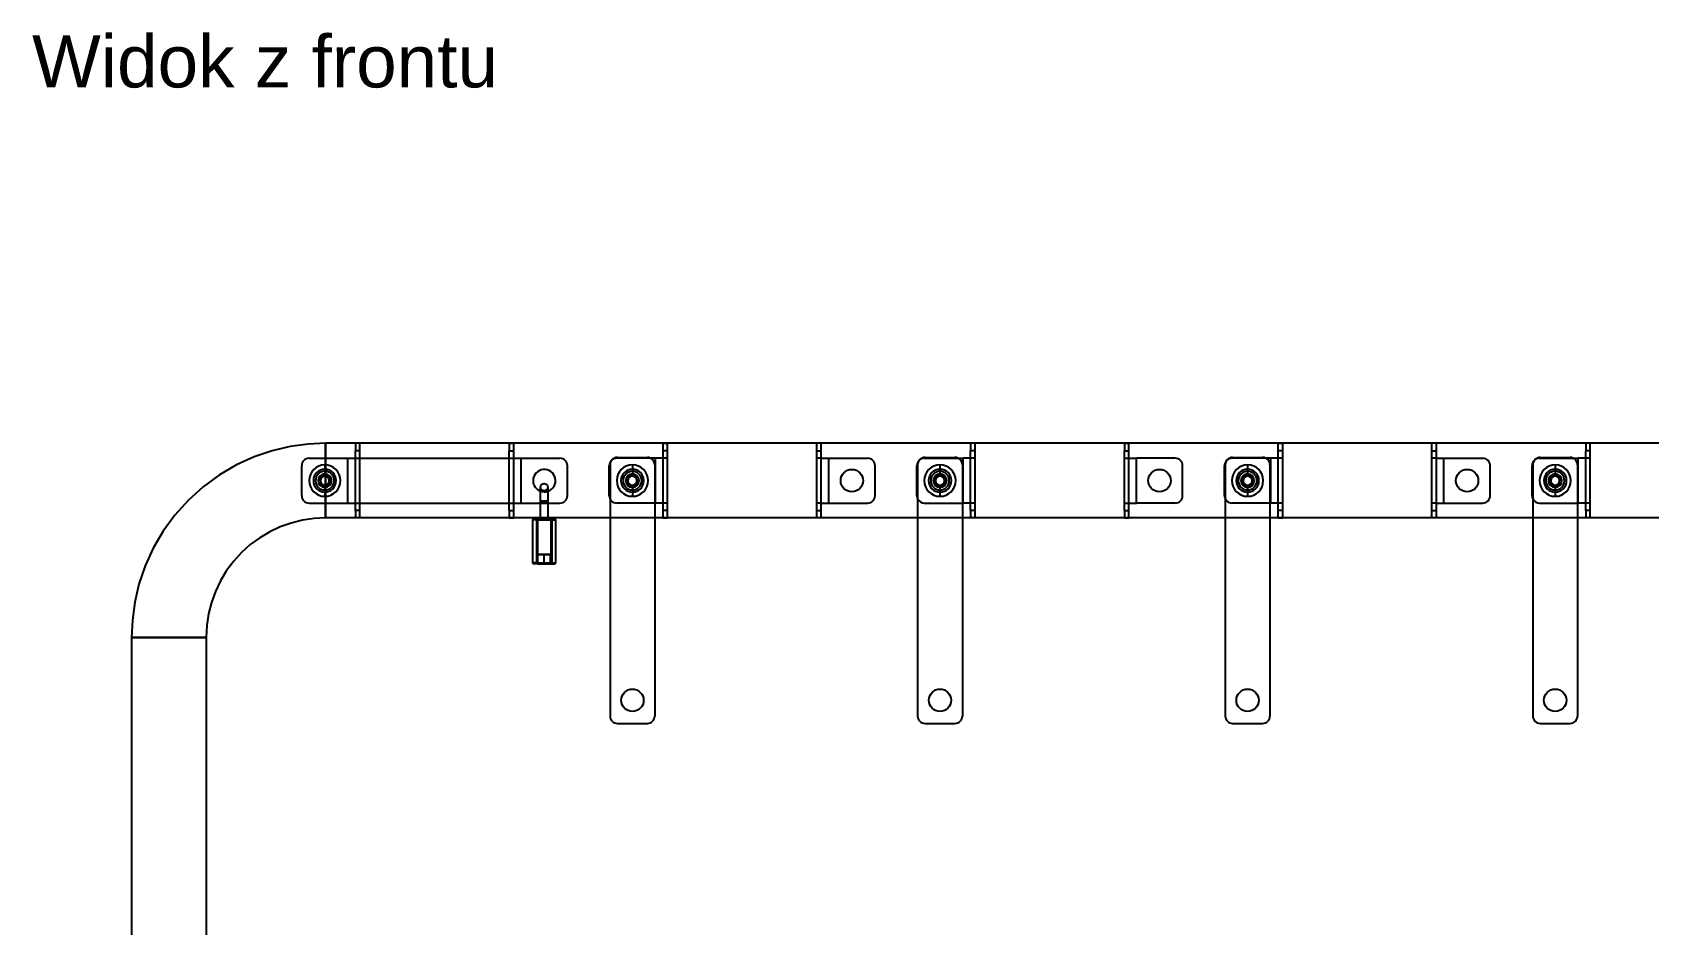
# Model space of a CAD drawing. Header units: millimetres. Extents: x 10366 to 13995, y 24552 to 29685.
# Drawn here: x 10971 to 12054, y 27552 to 28149 of the extents above; entities that cross this region are included whole.
import ezdxf

# ---------------------------------------------------------------- set-up
doc = ezdxf.new("R2010")
doc.units = ezdxf.units.MM
doc.header["$LTSCALE"] = 3
for name, color, linetype in [('Cyan', 120, 'Continuous'), ('Default', 7, 'Continuous'), ('Green', 3, 'Continuous'), ('Hidden_lines', 7, 'Continuous'), ('Orange', 30, 'Continuous'), ('Red', 1, 'Continuous')]:
    doc.layers.add(name, color=color, linetype=linetype)
doc.styles.get("Standard").update_dxf_attribs({"font": 'arial.ttf'})

msp = doc.modelspace()

# ---------------------------------------------------------------- linework, layer by layer
at = {"layer": 'Cyan', "color": 0}
for p, q in [((11306.5, 27794.2), (11306.5, 27822.9)), ((11308.9, 27822.9), (11308.9, 27794.2)), ((11309.5, 27823.6), (11318.5, 27823.6)), ((11309.5, 27822.9), (11318.5, 27822.9)), ((11309.5, 27822.9), (11309.5, 27794.2)), ((11318.5, 27822.9), (11318.5, 27794.2)), ((11319.1, 27822.9), (11319.1, 27794.2)), ((11321.5, 27822.9), (11321.5, 27794.2)), ((11309.5, 27794.2), (11318.5, 27794.2)), ((11309.5, 27793.6), (11318.5, 27793.6))]:
    msp.add_line(p, q, dxfattribs=at)
for points in [[(11306.5, 27822.9, 0), (11306.5, 27823, 0), (11306.5, 27823.1, 0), (11306.5, 27823.1, 0), (11306.5, 27823.2, 0), (11306.6, 27823.2, 0), (11306.6, 27823.3, 0), (11306.6, 27823.3, 0), (11306.7, 27823.4, 0), (11306.7, 27823.4, 0), (11306.8, 27823.5, 0), (11306.8, 27823.5, 0), (11306.9, 27823.5, 0), (11306.9, 27823.5, 0), (11307, 27823.5, 0), (11307, 27823.6, 0), (11307.1, 27823.6, 0)], [(11306.5, 27822.9, 0), (11306.5, 27823, 0), (11306.5, 27823.1, 0), (11306.5, 27823.1, 0), (11306.5, 27823.2, 0), (11306.6, 27823.2, 0), (11306.6, 27823.3, 0), (11306.6, 27823.3, 0), (11306.7, 27823.4, 0), (11306.7, 27823.4, 0), (11306.8, 27823.5, 0), (11306.8, 27823.5, 0), (11306.9, 27823.5, 0), (11306.9, 27823.5, 0), (11307, 27823.5, 0), (11307, 27823.6, 0), (11307.1, 27823.6, 0)], [(11308.9, 27822.9, 0), (11307.1, 27822.9, 0), (11306.6, 27822.9, 0), (11306.5, 27822.9, 0), (11306.5, 27822.9, 0), (11306.5, 27822.9, 0), (11306.5, 27822.9, 0), (11306.5, 27822.9, 0), (11306.5, 27822.9, 0), (11306.5, 27822.9, 0), (11306.5, 27822.9, 0), (11306.5, 27822.9, 0), (11306.5, 27822.9, 0), (11306.5, 27822.9, 0), (11306.5, 27822.9, 0), (11306.5, 27822.9, 0), (11306.5, 27822.9, 0), (11306.5, 27822.9, 0), (11306.5, 27822.9, 0)], [(11309.5, 27823.6, 0), (11307.7, 27823.6, 0), (11307.3, 27823.6, 0), (11307.2, 27823.6, 0), (11307.1, 27823.6, 0), (11307.1, 27823.6, 0), (11307.1, 27823.6, 0), (11307.1, 27823.6, 0), (11307.1, 27823.6, 0), (11307.1, 27823.6, 0), (11307.1, 27823.6, 0), (11307.1, 27823.6, 0), (11307.1, 27823.6, 0), (11307.1, 27823.6, 0), (11307.1, 27823.6, 0), (11307.1, 27823.6, 0), (11307.1, 27823.6, 0), (11307.1, 27823.6, 0), (11307.1, 27823.6, 0)], [(11308.9, 27822.9, 0), (11308.9, 27823, 0), (11308.9, 27823, 0), (11308.9, 27823.1, 0), (11308.9, 27823.2, 0), (11308.9, 27823.2, 0), (11309, 27823.3, 0), (11309, 27823.3, 0), (11309, 27823.4, 0), (11309.1, 27823.4, 0), (11309.1, 27823.5, 0), (11309.2, 27823.5, 0), (11309.2, 27823.5, 0), (11309.3, 27823.5, 0), (11309.3, 27823.5, 0), (11309.4, 27823.6, 0), (11309.5, 27823.6, 0)], [(11309.5, 27822.9, 0), (11308.9, 27822.9, 0)], [(11309.5, 27823.6, 0), (11309.5, 27823.6, 0), (11309.5, 27823.6, 0), (11309.5, 27823.6, 0), (11309.5, 27823.6, 0), (11309.5, 27823.6, 0), (11309.5, 27823.6, 0), (11309.5, 27823.6, 0), (11309.5, 27823.6, 0), (11309.5, 27823.6, 0), (11309.5, 27823.6, 0), (11309.5, 27823.6, 0), (11309.5, 27823.6, 0), (11309.5, 27823.6, 0), (11309.5, 27823.6, 0), (11309.5, 27823.5, 0), (11309.5, 27823.5, 0), (11309.5, 27822.9, 0)], [(11318.5, 27823.6, 0), (11320.9, 27823.6, 0)], [(11318.5, 27823.6, 0), (11318.6, 27823.6, 0), (11318.6, 27823.5, 0), (11318.7, 27823.5, 0), (11318.8, 27823.5, 0), (11318.8, 27823.5, 0), (11318.9, 27823.5, 0), (11318.9, 27823.4, 0), (11319, 27823.4, 0), (11319, 27823.3, 0), (11319, 27823.3, 0), (11319.1, 27823.2, 0), (11319.1, 27823.2, 0), (11319.1, 27823.1, 0), (11319.1, 27823, 0), (11319.1, 27823, 0), (11319.1, 27822.9, 0)], [(11318.5, 27822.9, 0), (11318.5, 27823.4, 0), (11318.5, 27823.5, 0), (11318.5, 27823.5, 0), (11318.5, 27823.6, 0), (11318.5, 27823.6, 0), (11318.5, 27823.6, 0), (11318.5, 27823.6, 0), (11318.5, 27823.6, 0), (11318.5, 27823.6, 0), (11318.5, 27823.6, 0), (11318.5, 27823.6, 0), (11318.5, 27823.6, 0), (11318.5, 27823.6, 0), (11318.5, 27823.6, 0), (11318.5, 27823.6, 0), (11318.5, 27823.6, 0), (11318.5, 27823.6, 0), (11318.5, 27823.6, 0)], [(11319.1, 27822.9, 0), (11319.1, 27822.9, 0), (11318.5, 27822.9, 0)], [(11319.1, 27822.9, 0), (11321.5, 27822.9, 0)], [(11320.9, 27823.6, 0), (11320.9, 27823.6, 0), (11321, 27823.5, 0), (11321, 27823.5, 0), (11321.1, 27823.5, 0), (11321.2, 27823.5, 0), (11321.2, 27823.5, 0), (11321.3, 27823.4, 0), (11321.3, 27823.4, 0), (11321.3, 27823.3, 0), (11321.4, 27823.3, 0), (11321.4, 27823.2, 0), (11321.4, 27823.2, 0), (11321.5, 27823.1, 0), (11321.5, 27823.1, 0), (11321.5, 27823, 0), (11321.5, 27822.9, 0)], [(11320.9, 27823.6, 0), (11320.9, 27823.6, 0), (11321, 27823.5, 0), (11321.1, 27823.5, 0), (11321.1, 27823.5, 0), (11321.2, 27823.5, 0), (11321.2, 27823.5, 0), (11321.3, 27823.4, 0), (11321.3, 27823.4, 0), (11321.4, 27823.3, 0), (11321.4, 27823.3, 0), (11321.4, 27823.2, 0), (11321.4, 27823.2, 0), (11321.5, 27823.1, 0), (11321.5, 27823.1, 0), (11321.5, 27823, 0), (11321.5, 27822.9, 0)], [(11308.9, 27794.2, 0), (11306.5, 27794.2, 0)], [(11307.1, 27793.6, 0), (11307, 27793.6, 0), (11307, 27793.6, 0), (11306.9, 27793.6, 0), (11306.9, 27793.6, 0), (11306.8, 27793.6, 0), (11306.8, 27793.7, 0), (11306.7, 27793.7, 0), (11306.7, 27793.7, 0), (11306.6, 27793.8, 0), (11306.6, 27793.8, 0), (11306.6, 27793.9, 0), (11306.5, 27793.9, 0), (11306.5, 27794, 0), (11306.5, 27794.1, 0), (11306.5, 27794.1, 0), (11306.5, 27794.2, 0)], [(11307.1, 27793.6, 0), (11307.1, 27793.6, 0), (11307, 27793.6, 0), (11306.9, 27793.6, 0), (11306.9, 27793.6, 0), (11306.8, 27793.6, 0), (11306.8, 27793.7, 0), (11306.7, 27793.7, 0), (11306.7, 27793.7, 0), (11306.6, 27793.8, 0), (11306.6, 27793.8, 0), (11306.6, 27793.9, 0), (11306.5, 27793.9, 0), (11306.5, 27794, 0), (11306.5, 27794.1, 0), (11306.5, 27794.1, 0), (11306.5, 27794.2, 0)], [(11309.5, 27793.6, 0), (11307.1, 27793.6, 0)], [(11309.5, 27793.6, 0), (11309.4, 27793.6, 0), (11309.3, 27793.6, 0), (11309.3, 27793.6, 0), (11309.2, 27793.6, 0), (11309.2, 27793.6, 0), (11309.1, 27793.7, 0), (11309.1, 27793.7, 0), (11309, 27793.7, 0), (11309, 27793.8, 0), (11309, 27793.8, 0), (11308.9, 27793.9, 0), (11308.9, 27794, 0), (11308.9, 27794, 0), (11308.9, 27794.1, 0), (11308.9, 27794.1, 0), (11308.9, 27794.2, 0)], [(11308.9, 27794.2, 0), (11308.9, 27794.2, 0), (11309.5, 27794.2, 0)], [(11309.5, 27794.2, 0), (11309.5, 27793.6, 0)], [(11318.2, 27793.7, 0), (11318.2, 27793.7, 0), (11318.2, 27793.7, 0), (11318.2, 27793.7, 0), (11318.2, 27793.7, 0), (11318.2, 27793.7, 0), (11318.2, 27793.7, 0), (11318.2, 27793.7, 0), (11318.2, 27793.7, 0), (11318.2, 27793.7, 0), (11318.2, 27793.7, 0), (11318.2, 27793.7, 0), (11318.2, 27793.7, 0), (11318.2, 27793.7, 0), (11318.1, 27793.7, 0), (11317.7, 27793.7, 0), (11314.1, 27793.7, 0), (11311.1, 27793.7, 0), (11310.1, 27793.7, 0), (11309.8, 27793.7, 0), (11309.8, 27793.7, 0), (11309.8, 27793.7, 0), (11309.8, 27793.7, 0), (11309.8, 27793.7, 0), (11309.8, 27793.7, 0), (11309.8, 27793.7, 0), (11309.8, 27793.7, 0), (11309.8, 27793.7, 0), (11309.8, 27793.7, 0), (11309.8, 27793.7, 0), (11309.8, 27793.7, 0), (11309.8, 27793.7, 0), (11309.8, 27793.7, 0), (11309.8, 27793.7, 0)], [(11318.5, 27794.2, 0), (11319.1, 27794.2, 0)], [(11319.1, 27794.2, 0), (11319.1, 27794.1, 0), (11319.1, 27794.1, 0), (11319.1, 27794, 0), (11319.1, 27794, 0), (11319.1, 27793.9, 0), (11319, 27793.8, 0), (11319, 27793.8, 0), (11319, 27793.7, 0), (11318.9, 27793.7, 0), (11318.9, 27793.7, 0), (11318.8, 27793.6, 0), (11318.8, 27793.6, 0), (11318.7, 27793.6, 0), (11318.6, 27793.6, 0), (11318.6, 27793.6, 0), (11318.5, 27793.6, 0)], [(11318.5, 27793.6, 0), (11318.5, 27793.6, 0), (11318.5, 27793.6, 0), (11318.5, 27793.6, 0), (11318.5, 27793.6, 0), (11318.5, 27793.6, 0), (11318.5, 27793.6, 0), (11318.5, 27793.6, 0), (11318.5, 27793.6, 0), (11318.5, 27793.6, 0), (11318.5, 27793.6, 0), (11318.5, 27793.6, 0), (11318.5, 27793.6, 0), (11318.5, 27793.6, 0), (11318.5, 27793.6, 0), (11318.5, 27793.6, 0), (11318.5, 27794.2, 0)], [(11318.5, 27793.6, 0), (11320.9, 27793.6, 0)], [(11319.1, 27794.2, 0), (11321.5, 27794.2, 0)], [(11321.5, 27794.2, 0), (11321.5, 27794.1, 0), (11321.5, 27794.1, 0), (11321.5, 27794, 0), (11321.4, 27793.9, 0), (11321.4, 27793.9, 0), (11321.4, 27793.8, 0), (11321.4, 27793.8, 0), (11321.3, 27793.7, 0), (11321.3, 27793.7, 0), (11321.2, 27793.7, 0), (11321.2, 27793.6, 0), (11321.1, 27793.6, 0), (11321.1, 27793.6, 0), (11321, 27793.6, 0), (11320.9, 27793.6, 0), (11320.9, 27793.6, 0)], [(11321.5, 27794.2, 0), (11321.5, 27794.1, 0), (11321.5, 27794.1, 0), (11321.5, 27794, 0), (11321.4, 27793.9, 0), (11321.4, 27793.9, 0), (11321.4, 27793.8, 0), (11321.4, 27793.8, 0), (11321.3, 27793.7, 0), (11321.3, 27793.7, 0), (11321.2, 27793.7, 0), (11321.2, 27793.6, 0), (11321.1, 27793.6, 0), (11321.1, 27793.6, 0), (11321, 27793.6, 0), (11320.9, 27793.6, 0), (11320.9, 27793.6, 0)]]:
    msp.add_polyline3d(points, dxfattribs=at)
for centre, start, end in [((11307.1, 27822.9), 90, 180), ((11320.9, 27822.9), 0, 90), ((11307.1, 27794.2), 180, 270), ((11320.9, 27794.2), 270, 0)]:
    msp.add_arc(centre, 0.625, start, end, dxfattribs=at)
at = {"layer": 'Default', "color": 0}
for p, q in [((11156.6, 27864.2), (11324.6, 27864.2)), ((13147.6, 27874.2), (11167.6, 27874.2)), ((11190.6, 27874.2), (11187.6, 27874.2)), ((11187.6, 27864.2), (11187.6, 27869.2)), ((11190.6, 27869.2), (11187.6, 27869.2)), ((11190.6, 27864.2), (11190.6, 27869.2)), ((11290.6, 27874.2), (11293.6, 27874.2)), ((11290.6, 27864.2), (11290.6, 27869.2)), ((11290.6, 27869.2), (11293.6, 27869.2)), ((11293.6, 27864.2), (11293.6, 27869.2)), ((11393.6, 27874.2), (11396.6, 27874.2)), ((11499.6, 27874.2), (11496.6, 27874.2)), ((11569.1, 27864.7), (11589.1, 27864.7)), ((11589.9, 27864.2), (11594.6, 27864.2)), ((11594.6, 27834.2), (11594.6, 27864.2)), ((11602.6, 27874.2), (11599.6, 27874.2)), ((11599.6, 27864.2), (11599.6, 27869.2)), ((11602.6, 27869.2), (11599.6, 27869.2)), ((11602.6, 27864.2), (11602.6, 27869.2)), ((11602.6, 27834.2), (11602.6, 27864.2)), ((11702.6, 27874.2), (11705.6, 27874.2)), ((11702.6, 27864.2), (11702.6, 27869.2)), ((11702.6, 27869.2), (11705.6, 27869.2)), ((11702.6, 27834.2), (11702.6, 27864.2)), ((11705.6, 27864.2), (11705.6, 27869.2)), ((11710.6, 27834.2), (11710.6, 27864.2)), ((11736.6, 27864.2), (11710.6, 27864.2)), ((11805.6, 27874.2), (11808.6, 27874.2)), ((11911.6, 27874.2), (11908.6, 27874.2)), ((11981.1, 27864.7), (12001.1, 27864.7)), ((12001.8, 27864.2), (12006.6, 27864.2)), ((12006.6, 27834.2), (12006.6, 27864.2)), ((12014.6, 27874.2), (12011.6, 27874.2)), ((12011.6, 27864.2), (12011.6, 27869.2)), ((12014.6, 27869.2), (12011.6, 27869.2)), ((12014.6, 27864.2), (12011.6, 27864.2)), ((12014.6, 27864.2), (12014.6, 27869.2)), ((12014.6, 27834.2), (12014.6, 27864.2)), ((11151.6, 27839.2), (11151.6, 27859.2)), ((11329.6, 27839.2), (11329.6, 27859.2)), ((11563.6, 27839.2), (11563.6, 27859.2)), ((11564.1, 27859.7), (11564.1, 27691.7)), ((11594.1, 27859.7), (11594.1, 27691.7)), ((11741.6, 27839.2), (11741.6, 27859.2)), ((11975.6, 27839.2), (11975.6, 27859.2)), ((11976.1, 27859.7), (11976.1, 27691.7)), ((12006.1, 27859.7), (12006.1, 27691.7)), ((11156.6, 27834.2), (11312, 27834.2)), ((11187.6, 27829.2), (11187.6, 27834.2)), ((11190.6, 27829.2), (11190.6, 27834.2)), ((11290.6, 27829.2), (11290.6, 27834.2)), ((11293.6, 27829.2), (11293.6, 27834.2)), ((11316.5, 27834.2), (11324.6, 27834.2)), ((11599.6, 27829.2), (11599.6, 27834.2)), ((11602.6, 27829.2), (11602.6, 27834.2)), ((11702.6, 27829.2), (11702.6, 27834.2)), ((11705.6, 27829.2), (11705.6, 27834.2)), ((11736.6, 27834.2), (11710.6, 27834.2)), ((12014.6, 27834.2), (12011.6, 27834.2)), ((12011.6, 27829.2), (12011.6, 27834.2)), ((12014.6, 27829.2), (12014.6, 27834.2)), ((11311.6, 27824.2), (11167.6, 27824.2)), ((11190.6, 27829.2), (11187.6, 27829.2)), ((11190.6, 27824.2), (11187.6, 27824.2)), ((11290.6, 27829.2), (11293.6, 27829.2)), ((11290.6, 27824.2), (11293.6, 27824.2)), ((11564.1, 27824.2), (11315.9, 27824.2)), ((11358.1, 27824.2), (11358.1, 27691.7)), ((11388.1, 27824.2), (11388.1, 27691.7)), ((11393.6, 27824.2), (11396.6, 27824.2)), ((11499.6, 27824.2), (11496.6, 27824.2)), ((11976.1, 27824.2), (11594.1, 27824.2)), ((11602.6, 27829.2), (11599.6, 27829.2)), ((11602.6, 27824.2), (11599.6, 27824.2)), ((11702.6, 27829.2), (11705.6, 27829.2)), ((11702.6, 27824.2), (11705.6, 27824.2)), ((11770.1, 27824.2), (11770.1, 27691.7)), ((11800.1, 27824.2), (11800.1, 27691.7)), ((11805.6, 27824.2), (11808.6, 27824.2)), ((11911.6, 27824.2), (11908.6, 27824.2)), ((12388.1, 27824.2), (12006.1, 27824.2)), ((12014.6, 27829.2), (12011.6, 27829.2)), ((12014.6, 27824.2), (12011.6, 27824.2)), ((11037.6, 27744.2), (11037.6, 27247.2)), ((11087.6, 27744.2), (11087.6, 27247.2)), ((11363.1, 27686.7), (11383.1, 27686.7)), ((11569.1, 27686.7), (11589.1, 27686.7)), ((11775.1, 27686.7), (11795.1, 27686.7)), ((11981.1, 27686.7), (12001.1, 27686.7))]:
    msp.add_line(p, q, dxfattribs=at)
for points in [[(11167.6, 27874.2, 0), (11155.9, 27873.7, 0), (11144, 27872, 0), (11131.9, 27869.2, 0), (11119.8, 27865.1, 0), (11107.9, 27859.7, 0), (11096.5, 27853, 0), (11085.7, 27845.1, 0), (11075.7, 27836.1, 0), (11066.7, 27826.2, 0), (11058.8, 27815.4, 0), (11052.1, 27803.9, 0), (11046.8, 27792.1, 0), (11042.6, 27780, 0), (11039.8, 27767.9, 0), (11038.2, 27755.9, 0), (11037.6, 27744.2, 0)], [(11167.6, 27874.2, 0), (11167.6, 27874.2, 0), (11167.6, 27874.2, 0), (11167.6, 27874.2, 0), (11167.6, 27874.2, 0), (11167.6, 27874.2, 0), (11167.6, 27874.2, 0), (11167.6, 27874.2, 0), (11167.6, 27874.2, 0), (11167.6, 27874.2, 0), (11167.6, 27874.2, 0), (11167.6, 27874.2, 0), (11167.6, 27874.2, 0), (11167.6, 27874.2, 0), (11167.6, 27874, 0), (11167.6, 27873.2, 0), (11167.6, 27869.9, 0), (11167.6, 27864.2, 0)], [(11187.6, 27874.2, 0), (11187.6, 27874.2, 0), (11187.6, 27874.2, 0), (11187.6, 27874.2, 0), (11187.6, 27874.2, 0), (11187.6, 27874.2, 0), (11187.6, 27874.2, 0), (11187.6, 27874.2, 0), (11187.6, 27874.2, 0), (11187.6, 27874.2, 0), (11187.6, 27874.2, 0), (11187.6, 27874.2, 0), (11187.6, 27874.2, 0), (11187.6, 27874.2, 0), (11187.6, 27874.2, 0), (11187.6, 27874.1, 0), (11187.6, 27873.6, 0), (11187.6, 27869.2, 0)], [(11190.6, 27869.2, 0), (11190.6, 27874.2, 0)], [(11290.6, 27874.2, 0), (11290.6, 27874.2, 0), (11290.6, 27874.2, 0), (11290.6, 27874.2, 0), (11290.6, 27874.2, 0), (11290.6, 27874.2, 0), (11290.6, 27874.2, 0), (11290.6, 27874.2, 0), (11290.6, 27874.2, 0), (11290.6, 27874.2, 0), (11290.6, 27874.2, 0), (11290.6, 27874.2, 0), (11290.6, 27874.2, 0), (11290.6, 27874.2, 0), (11290.6, 27874.2, 0), (11290.6, 27874.1, 0), (11290.6, 27873.6, 0), (11290.6, 27869.2, 0)], [(11293.6, 27869.2, 0), (11293.6, 27874.2, 0)], [(11602.6, 27864.2, 0), (11602.6, 27864.2, 0), (11602.6, 27864.2, 0), (11602.6, 27864.2, 0), (11602.6, 27864.2, 0), (11602.6, 27864.2, 0), (11602.6, 27864.2, 0), (11602.6, 27864.2, 0), (11602.6, 27864.2, 0), (11602.6, 27864.2, 0), (11602.6, 27864.2, 0), (11602.6, 27864.2, 0), (11602.6, 27864.2, 0), (11602, 27864.2, 0), (11599.6, 27864.2, 0), (11594.6, 27864.2, 0)], [(11599.6, 27874.2, 0), (11599.6, 27874.2, 0), (11599.6, 27874.2, 0), (11599.6, 27874.2, 0), (11599.6, 27874.2, 0), (11599.6, 27874.2, 0), (11599.6, 27874.2, 0), (11599.6, 27874.2, 0), (11599.6, 27874.2, 0), (11599.6, 27874.2, 0), (11599.6, 27874.2, 0), (11599.6, 27874.2, 0), (11599.6, 27874.2, 0), (11599.6, 27874.2, 0), (11599.6, 27874.2, 0), (11599.6, 27874.1, 0), (11599.6, 27873.6, 0), (11599.6, 27869.2, 0)], [(11602.6, 27869.2, 0), (11602.6, 27874.2, 0)], [(11702.6, 27874.2, 0), (11702.6, 27874.2, 0), (11702.6, 27874.2, 0), (11702.6, 27874.2, 0), (11702.6, 27874.2, 0), (11702.6, 27874.2, 0), (11702.6, 27874.2, 0), (11702.6, 27874.2, 0), (11702.6, 27874.2, 0), (11702.6, 27874.2, 0), (11702.6, 27874.2, 0), (11702.6, 27874.2, 0), (11702.6, 27874.2, 0), (11702.6, 27874.2, 0), (11702.6, 27874.2, 0), (11702.6, 27874.1, 0), (11702.6, 27873.6, 0), (11702.6, 27869.2, 0)], [(11702.6, 27864.2, 0), (11702.6, 27864.2, 0), (11702.6, 27864.2, 0), (11702.6, 27864.2, 0), (11702.6, 27864.2, 0), (11702.6, 27864.2, 0), (11702.6, 27864.2, 0), (11702.6, 27864.2, 0), (11702.6, 27864.2, 0), (11702.6, 27864.2, 0), (11702.6, 27864.2, 0), (11702.6, 27864.2, 0), (11702.7, 27864.2, 0), (11702.9, 27864.2, 0), (11704.9, 27864.2, 0), (11710.6, 27864.2, 0)], [(11705.6, 27869.2, 0), (11705.6, 27874.2, 0)], [(12014.6, 27864.2, 0), (12014.6, 27864.2, 0), (12014.6, 27864.2, 0), (12014.6, 27864.2, 0), (12014.6, 27864.2, 0), (12014.6, 27864.2, 0), (12014.6, 27864.2, 0), (12014.6, 27864.2, 0), (12014.6, 27864.2, 0), (12014.6, 27864.2, 0), (12014.6, 27864.2, 0), (12014.6, 27864.2, 0), (12014.6, 27864.2, 0), (12014, 27864.2, 0), (12011.6, 27864.2, 0), (12006.6, 27864.2, 0)], [(12011.6, 27874.2, 0), (12011.6, 27874.2, 0), (12011.6, 27874.2, 0), (12011.6, 27874.2, 0), (12011.6, 27874.2, 0), (12011.6, 27874.2, 0), (12011.6, 27874.2, 0), (12011.6, 27874.2, 0), (12011.6, 27874.2, 0), (12011.6, 27874.2, 0), (12011.6, 27874.2, 0), (12011.6, 27874.2, 0), (12011.6, 27874.2, 0), (12011.6, 27874.2, 0), (12011.6, 27874.2, 0), (12011.6, 27874.1, 0), (12011.6, 27873.6, 0), (12011.6, 27869.2, 0)], [(12014.6, 27869.2, 0), (12014.6, 27874.2, 0)], [(11167.6, 27834.2, 0), (11167.6, 27824.2, 0)], [(11602.6, 27834.2, 0), (11602.6, 27834.2, 0), (11602.6, 27834.2, 0), (11602.6, 27834.2, 0), (11602.6, 27834.2, 0), (11602.6, 27834.2, 0), (11602.6, 27834.2, 0), (11602.6, 27834.2, 0), (11602.6, 27834.2, 0), (11602.6, 27834.2, 0), (11602.6, 27834.2, 0), (11602.6, 27834.2, 0), (11602.6, 27834.2, 0), (11602, 27834.2, 0), (11599.6, 27834.2, 0), (11594.6, 27834.2, 0)], [(11702.6, 27834.2, 0), (11702.6, 27834.2, 0), (11702.6, 27834.2, 0), (11702.6, 27834.2, 0), (11702.6, 27834.2, 0), (11702.6, 27834.2, 0), (11702.6, 27834.2, 0), (11702.6, 27834.2, 0), (11702.6, 27834.2, 0), (11702.6, 27834.2, 0), (11702.6, 27834.2, 0), (11702.6, 27834.2, 0), (11702.7, 27834.2, 0), (11703.2, 27834.2, 0), (11705.7, 27834.2, 0), (11710.6, 27834.2, 0)], [(12014.6, 27834.2, 0), (12014.6, 27834.2, 0), (12014.6, 27834.2, 0), (12014.6, 27834.2, 0), (12014.6, 27834.2, 0), (12014.6, 27834.2, 0), (12014.6, 27834.2, 0), (12014.6, 27834.2, 0), (12014.6, 27834.2, 0), (12014.6, 27834.2, 0), (12014.6, 27834.2, 0), (12014.6, 27834.2, 0), (12014.6, 27834.2, 0), (12014, 27834.2, 0), (12011.6, 27834.2, 0), (12006.6, 27834.2, 0)], [(11167.6, 27824.2, 0), (11159.9, 27823.8, 0), (11152.2, 27822.7, 0), (11144.6, 27820.8, 0), (11137.3, 27818.2, 0), (11130.3, 27815, 0), (11123.6, 27811, 0), (11117.2, 27806.4, 0), (11111.4, 27801.1, 0), (11106.1, 27795.3, 0), (11101.3, 27789, 0), (11097.2, 27782.2, 0), (11093.8, 27775.1, 0), (11091.1, 27767.7, 0), (11089.2, 27760, 0), (11088, 27752.2, 0), (11087.6, 27744.2, 0)], [(11187.6, 27829.2, 0), (11187.6, 27824.2, 0)], [(11190.6, 27824.2, 0), (11190.6, 27824.2, 0), (11190.6, 27824.2, 0), (11190.6, 27824.2, 0), (11190.6, 27824.2, 0), (11190.6, 27824.2, 0), (11190.6, 27824.2, 0), (11190.6, 27824.2, 0), (11190.6, 27824.2, 0), (11190.6, 27824.2, 0), (11190.6, 27824.2, 0), (11190.6, 27824.2, 0), (11190.6, 27824.2, 0), (11190.6, 27824.2, 0), (11190.6, 27824.3, 0), (11190.6, 27824.4, 0), (11190.6, 27824.8, 0), (11190.6, 27829.2, 0)], [(11290.6, 27829.2, 0), (11290.6, 27824.2, 0)], [(11293.6, 27824.2, 0), (11293.6, 27824.2, 0), (11293.6, 27824.2, 0), (11293.6, 27824.2, 0), (11293.6, 27824.2, 0), (11293.6, 27824.2, 0), (11293.6, 27824.2, 0), (11293.6, 27824.2, 0), (11293.6, 27824.2, 0), (11293.6, 27824.2, 0), (11293.6, 27824.2, 0), (11293.6, 27824.2, 0), (11293.6, 27824.2, 0), (11293.6, 27824.2, 0), (11293.6, 27824.3, 0), (11293.6, 27824.4, 0), (11293.6, 27824.8, 0), (11293.6, 27829.2, 0)], [(11599.6, 27829.2, 0), (11599.6, 27824.2, 0)], [(11602.6, 27824.2, 0), (11602.6, 27824.2, 0), (11602.6, 27824.2, 0), (11602.6, 27824.2, 0), (11602.6, 27824.2, 0), (11602.6, 27824.2, 0), (11602.6, 27824.2, 0), (11602.6, 27824.2, 0), (11602.6, 27824.2, 0), (11602.6, 27824.2, 0), (11602.6, 27824.2, 0), (11602.6, 27824.2, 0), (11602.6, 27824.2, 0), (11602.6, 27824.2, 0), (11602.6, 27824.3, 0), (11602.6, 27824.4, 0), (11602.6, 27824.8, 0), (11602.6, 27829.2, 0)], [(11702.6, 27829.2, 0), (11702.6, 27824.2, 0)], [(11705.6, 27824.2, 0), (11705.6, 27824.2, 0), (11705.6, 27824.2, 0), (11705.6, 27824.2, 0), (11705.6, 27824.2, 0), (11705.6, 27824.2, 0), (11705.6, 27824.2, 0), (11705.6, 27824.2, 0), (11705.6, 27824.2, 0), (11705.6, 27824.2, 0), (11705.6, 27824.2, 0), (11705.6, 27824.2, 0), (11705.6, 27824.2, 0), (11705.6, 27824.2, 0), (11705.6, 27824.3, 0), (11705.6, 27824.4, 0), (11705.6, 27824.8, 0), (11705.6, 27829.2, 0)], [(12011.6, 27829.2, 0), (12011.6, 27824.2, 0)], [(12014.6, 27824.2, 0), (12014.6, 27824.2, 0), (12014.6, 27824.2, 0), (12014.6, 27824.2, 0), (12014.6, 27824.2, 0), (12014.6, 27824.2, 0), (12014.6, 27824.2, 0), (12014.6, 27824.2, 0), (12014.6, 27824.2, 0), (12014.6, 27824.2, 0), (12014.6, 27824.2, 0), (12014.6, 27824.2, 0), (12014.6, 27824.2, 0), (12014.6, 27824.2, 0), (12014.6, 27824.3, 0), (12014.6, 27824.4, 0), (12014.6, 27824.8, 0), (12014.6, 27829.2, 0)], [(11037.6, 27744.2, 0), (11037.6, 27744.2, 0), (11037.6, 27744.2, 0), (11037.6, 27744.2, 0), (11037.6, 27744.2, 0), (11037.6, 27744.2, 0), (11037.6, 27744.2, 0), (11037.6, 27744.2, 0), (11037.6, 27744.2, 0), (11037.6, 27744.2, 0), (11037.6, 27744.2, 0), (11037.6, 27744.2, 0), (11037.7, 27744.2, 0), (11037.8, 27744.2, 0), (11038.4, 27744.2, 0), (11040.7, 27744.2, 0), (11087.6, 27744.2, 0)]]:
    msp.add_polyline3d(points, dxfattribs=at)
for centre in [(11726.1, 27849.2), (11373.1, 27702.2), (11579.1, 27702.2), (11785.1, 27702.2), (11991.1, 27702.2)]:
    msp.add_circle(centre, 7.5, dxfattribs=at)
for centre, radius, start, end in [((11156.6, 27859.2), 5, 90, 180), ((11324.6, 27859.2), 5, 0, 90), ((11568.6, 27859.2), 5, 90, 180), ((11569.1, 27859.7), 5, 90, 180), ((11589.1, 27859.7), 5, 0, 90), ((11736.6, 27859.2), 5, 0, 90), ((11980.6, 27859.2), 5, 90, 180), ((11981.1, 27859.7), 5, 90, 180), ((12001.1, 27859.7), 5, 0, 90), ((11314.1, 27849.2), 7.5, 288.352, 180), ((11314.1, 27849.2), 7.5, 180, 249.4018), ((11156.6, 27839.2), 5, 180, 270), ((11324.6, 27839.2), 5, 270, 0), ((11568.6, 27839.2), 5, 180, 205.5778), ((11736.6, 27839.2), 5, 270, 0), ((11980.6, 27839.2), 5, 180, 205.5778), ((11363.1, 27691.7), 5, 180, 270), ((11383.1, 27691.7), 5, 270, 0), ((11569.1, 27691.7), 5, 180, 270), ((11589.1, 27691.7), 5, 270, 0), ((11775.1, 27691.7), 5, 180, 270), ((11795.1, 27691.7), 5, 270, 0), ((11981.1, 27691.7), 5, 180, 270), ((11981.1, 27691.7), 5, 180, 270), ((12001.1, 27691.7), 5, 270, 0)]:
    msp.add_arc(centre, radius, start, end, dxfattribs=at)
at = {"layer": 'Green', "color": 0}
for p, q in [((11311.5, 27834.6), (11311.5, 27835.3)), ((11311.5, 27823.6), (11311.5, 27834.6)), ((11316.5, 27835.4), (11316.5, 27823.6))]:
    msp.add_line(p, q, dxfattribs=at)
for points in [[(11311.5, 27835.4, 0), (11311.5, 27844.8, 0)], [(11316.5, 27844.8, 0), (11316.5, 27844.8, 0), (11316.5, 27844.8, 0), (11316.5, 27844.8, 0), (11316.5, 27844.8, 0), (11316.5, 27844.8, 0), (11316.5, 27844.8, 0), (11316.5, 27844.8, 0), (11316.5, 27844.8, 0), (11316.5, 27844.8, 0), (11316.5, 27844.8, 0), (11316.5, 27844.8, 0), (11316.5, 27844.8, 0), (11316.5, 27844.8, 0), (11316.5, 27844.7, 0), (11316.5, 27844.5, 0), (11316.5, 27842.2, 0), (11316.5, 27835.4, 0)], [(11311.5, 27835.4, 0), (11311.5, 27835.4, 0), (11311.5, 27835.4, 0), (11311.5, 27835.4, 0), (11311.5, 27835.4, 0), (11311.5, 27835.4, 0), (11311.5, 27835.4, 0), (11311.5, 27835.4, 0), (11311.5, 27835.4, 0), (11311.5, 27835.4, 0), (11311.5, 27835.4, 0), (11311.5, 27835.4, 0), (11311.5, 27835.4, 0), (11311.6, 27835.4, 0), (11311.8, 27835.4, 0), (11313.9, 27835.4, 0), (11315.7, 27835.4, 0), (11316.3, 27835.4, 0), (11316.5, 27835.4, 0), (11316.5, 27835.4, 0), (11316.5, 27835.4, 0), (11316.5, 27835.4, 0), (11316.5, 27835.4, 0), (11316.5, 27835.4, 0), (11316.5, 27835.4, 0), (11316.5, 27835.4, 0), (11316.5, 27835.4, 0), (11316.5, 27835.4, 0), (11316.5, 27835.4, 0), (11316.5, 27835.4, 0), (11316.5, 27835.4, 0), (11316.5, 27835.4, 0), (11316.5, 27835.4, 0)]]:
    msp.add_polyline3d(points, dxfattribs=at)
msp.add_circle((11314, 27844.8), 2.5, dxfattribs=at)
at = {"layer": 'Hidden_lines', "color": 0}
for p, q in [((11182.6, 27834.2), (11182.6, 27864.2)), ((11187.6, 27834.2), (11187.6, 27864.2)), ((11190.6, 27834.2), (11190.6, 27864.2)), ((11290.6, 27834.2), (11290.6, 27864.2)), ((11293.6, 27834.2), (11293.6, 27864.2)), ((11298.6, 27834.2), (11298.6, 27864.2)), ((11388.6, 27864.2), (11362.6, 27864.2)), ((11363.1, 27864.7), (11383.1, 27864.7)), ((11388.6, 27834.2), (11388.6, 27864.2)), ((11396.6, 27869.2), (11393.6, 27869.2)), ((11396.6, 27864.2), (11393.6, 27864.2)), ((11496.6, 27869.2), (11499.6, 27869.2)), ((11499.6, 27864.2), (11496.6, 27864.2)), ((11504.6, 27834.2), (11504.6, 27864.2)), ((11504.6, 27864.2), (11530.6, 27864.2)), ((11568.6, 27864.2), (11589.9, 27864.2)), ((11599.6, 27834.2), (11599.6, 27864.2)), ((11705.6, 27834.2), (11705.6, 27864.2)), ((11800.6, 27864.2), (11774.6, 27864.2)), ((11775.1, 27864.7), (11795.1, 27864.7)), ((11800.6, 27834.2), (11800.6, 27864.2)), ((11808.6, 27869.2), (11805.6, 27869.2)), ((11808.6, 27864.2), (11805.6, 27864.2)), ((11908.6, 27869.2), (11911.6, 27869.2)), ((11911.6, 27864.2), (11908.6, 27864.2)), ((11916.6, 27834.2), (11916.6, 27864.2)), ((11916.6, 27864.2), (11942.6, 27864.2)), ((11980.6, 27864.2), (12001.8, 27864.2)), ((12011.6, 27834.2), (12011.6, 27864.2)), ((11357.6, 27839.2), (11357.6, 27859.2)), ((11358.1, 27859.7), (11358.1, 27824.2)), ((11388.1, 27859.7), (11388.1, 27824.2)), ((11535.6, 27839.2), (11535.6, 27859.2)), ((11769.6, 27839.2), (11769.6, 27859.2)), ((11770.1, 27859.7), (11770.1, 27824.2)), ((11800.1, 27859.7), (11800.1, 27824.2)), ((11947.6, 27839.2), (11947.6, 27859.2)), ((11312, 27834.2), (11316.5, 27834.2)), ((11388.6, 27834.2), (11362.6, 27834.2)), ((11396.6, 27834.2), (11393.6, 27834.2)), ((11499.6, 27834.2), (11496.6, 27834.2)), ((11504.6, 27834.2), (11530.6, 27834.2)), ((11568.6, 27834.2), (11594.6, 27834.2)), ((11800.6, 27834.2), (11774.6, 27834.2)), ((11808.6, 27834.2), (11805.6, 27834.2)), ((11911.6, 27834.2), (11908.6, 27834.2)), ((11916.6, 27834.2), (11942.6, 27834.2)), ((11980.6, 27834.2), (12006.6, 27834.2)), ((11315.9, 27824.2), (11311.6, 27824.2)), ((11396.6, 27829.2), (11393.6, 27829.2)), ((11496.6, 27829.2), (11499.6, 27829.2)), ((11594.1, 27824.2), (11564.1, 27824.2)), ((11808.6, 27829.2), (11805.6, 27829.2)), ((11908.6, 27829.2), (11911.6, 27829.2)), ((12006.1, 27824.2), (11976.1, 27824.2)), ((11309.8, 27793.7), (11309.8, 27799.8)), ((11309.8, 27793.7), (11309.8, 27799.8)), ((11314, 27793.7), (11314, 27799.8)), ((11318.1, 27799.8), (11318.1, 27793.7)), ((11318.1, 27799.8), (11318.1, 27793.7)), ((11318.2, 27799.8), (11318.2, 27793.7)), ((11318.2, 27799.8), (11318.2, 27793.7)), ((11318.2, 27799.8), (11318.2, 27793.7))]:
    msp.add_line(p, q, dxfattribs=at)
for points in [[(11167.6, 27824.2, 0), (11167.6, 27824.2, 0), (11167.6, 27824.2, 0), (11167.6, 27824.2, 0), (11167.6, 27824.2, 0), (11167.6, 27824.2, 0), (11167.6, 27824.2, 0), (11167.6, 27824.2, 0), (11167.6, 27824.2, 0), (11167.6, 27824.2, 0), (11167.6, 27824.2, 0), (11167.6, 27824.2, 0), (11167.6, 27824.3, 0), (11167.6, 27824.4, 0), (11167.6, 27824.9, 0), (11167.6, 27827.3, 0), (11167.6, 27874.2, 0)], [(11167.6, 27864.2, 0), (11167.6, 27834.2, 0)], [(11393.6, 27864.2, 0), (11393.6, 27864.2, 0), (11393.6, 27864.2, 0), (11393.6, 27864.2, 0), (11393.6, 27864.2, 0), (11393.6, 27864.2, 0), (11393.6, 27864.2, 0), (11393.6, 27864.2, 0), (11393.6, 27864.2, 0), (11393.6, 27864.2, 0), (11393.6, 27864.2, 0), (11393.6, 27864.2, 0), (11393.5, 27864.2, 0), (11393.1, 27864.2, 0), (11388.6, 27864.2, 0)], [(11393.6, 27824.2, 0), (11393.6, 27824.2, 0), (11393.6, 27824.2, 0), (11393.6, 27824.2, 0), (11393.6, 27824.2, 0), (11393.6, 27824.2, 0), (11393.6, 27824.2, 0), (11393.6, 27824.2, 0), (11393.6, 27824.2, 0), (11393.6, 27824.2, 0), (11393.6, 27824.2, 0), (11393.6, 27824.2, 0), (11393.6, 27824.3, 0), (11393.6, 27824.7, 0), (11393.6, 27826.6, 0), (11393.6, 27846.1, 0), (11393.6, 27874.2, 0)], [(11396.6, 27824.2, 0), (11396.6, 27824.2, 0), (11396.6, 27824.2, 0), (11396.6, 27824.2, 0), (11396.6, 27824.2, 0), (11396.6, 27824.2, 0), (11396.6, 27824.2, 0), (11396.6, 27824.2, 0), (11396.6, 27824.2, 0), (11396.6, 27824.2, 0), (11396.6, 27824.2, 0), (11396.6, 27824.2, 0), (11396.6, 27824.3, 0), (11396.6, 27824.7, 0), (11396.6, 27826.6, 0), (11396.6, 27846.1, 0), (11396.6, 27874.2, 0)], [(11496.6, 27824.2, 0), (11496.6, 27824.2, 0), (11496.6, 27824.2, 0), (11496.6, 27824.2, 0), (11496.6, 27824.2, 0), (11496.6, 27824.2, 0), (11496.6, 27824.2, 0), (11496.6, 27824.2, 0), (11496.6, 27824.2, 0), (11496.6, 27824.2, 0), (11496.6, 27824.2, 0), (11496.6, 27824.2, 0), (11496.6, 27824.3, 0), (11496.6, 27824.7, 0), (11496.6, 27826.6, 0), (11496.6, 27846.1, 0), (11496.6, 27874.2, 0)], [(11499.6, 27824.2, 0), (11499.6, 27824.2, 0), (11499.6, 27824.2, 0), (11499.6, 27824.2, 0), (11499.6, 27824.2, 0), (11499.6, 27824.2, 0), (11499.6, 27824.2, 0), (11499.6, 27824.2, 0), (11499.6, 27824.2, 0), (11499.6, 27824.2, 0), (11499.6, 27824.2, 0), (11499.6, 27824.2, 0), (11499.6, 27824.3, 0), (11499.6, 27824.7, 0), (11499.6, 27826.6, 0), (11499.6, 27846.1, 0), (11499.6, 27874.2, 0)], [(11499.6, 27864.2, 0), (11499.6, 27864.2, 0), (11499.6, 27864.2, 0), (11499.6, 27864.2, 0), (11499.6, 27864.2, 0), (11499.6, 27864.2, 0), (11499.6, 27864.2, 0), (11499.6, 27864.2, 0), (11499.6, 27864.2, 0), (11499.6, 27864.2, 0), (11499.6, 27864.2, 0), (11499.6, 27864.2, 0), (11499.7, 27864.2, 0), (11500.1, 27864.2, 0), (11504.6, 27864.2, 0)], [(11805.6, 27864.2, 0), (11805.6, 27864.2, 0), (11805.6, 27864.2, 0), (11805.6, 27864.2, 0), (11805.6, 27864.2, 0), (11805.6, 27864.2, 0), (11805.6, 27864.2, 0), (11805.6, 27864.2, 0), (11805.6, 27864.2, 0), (11805.6, 27864.2, 0), (11805.6, 27864.2, 0), (11805.6, 27864.2, 0), (11805.5, 27864.2, 0), (11805.1, 27864.2, 0), (11800.6, 27864.2, 0)], [(11805.6, 27824.2, 0), (11805.6, 27824.2, 0), (11805.6, 27824.2, 0), (11805.6, 27824.2, 0), (11805.6, 27824.2, 0), (11805.6, 27824.2, 0), (11805.6, 27824.2, 0), (11805.6, 27824.2, 0), (11805.6, 27824.2, 0), (11805.6, 27824.2, 0), (11805.6, 27824.2, 0), (11805.6, 27824.2, 0), (11805.6, 27824.3, 0), (11805.6, 27824.7, 0), (11805.6, 27826.6, 0), (11805.6, 27846.1, 0), (11805.6, 27874.2, 0)], [(11808.6, 27824.2, 0), (11808.6, 27824.2, 0), (11808.6, 27824.2, 0), (11808.6, 27824.2, 0), (11808.6, 27824.2, 0), (11808.6, 27824.2, 0), (11808.6, 27824.2, 0), (11808.6, 27824.2, 0), (11808.6, 27824.2, 0), (11808.6, 27824.2, 0), (11808.6, 27824.2, 0), (11808.6, 27824.2, 0), (11808.6, 27824.3, 0), (11808.6, 27824.7, 0), (11808.6, 27826.6, 0), (11808.6, 27846.1, 0), (11808.6, 27874.2, 0)], [(11908.6, 27824.2, 0), (11908.6, 27824.2, 0), (11908.6, 27824.2, 0), (11908.6, 27824.2, 0), (11908.6, 27824.2, 0), (11908.6, 27824.2, 0), (11908.6, 27824.2, 0), (11908.6, 27824.2, 0), (11908.6, 27824.2, 0), (11908.6, 27824.2, 0), (11908.6, 27824.2, 0), (11908.6, 27824.2, 0), (11908.6, 27824.3, 0), (11908.6, 27824.7, 0), (11908.6, 27826.6, 0), (11908.6, 27846.1, 0), (11908.6, 27874.2, 0)], [(11911.6, 27824.2, 0), (11911.6, 27824.2, 0), (11911.6, 27824.2, 0), (11911.6, 27824.2, 0), (11911.6, 27824.2, 0), (11911.6, 27824.2, 0), (11911.6, 27824.2, 0), (11911.6, 27824.2, 0), (11911.6, 27824.2, 0), (11911.6, 27824.2, 0), (11911.6, 27824.2, 0), (11911.6, 27824.2, 0), (11911.6, 27824.3, 0), (11911.6, 27824.7, 0), (11911.6, 27826.6, 0), (11911.6, 27846.1, 0), (11911.6, 27874.2, 0)], [(11911.6, 27864.2, 0), (11911.6, 27864.2, 0), (11911.6, 27864.2, 0), (11911.6, 27864.2, 0), (11911.6, 27864.2, 0), (11911.6, 27864.2, 0), (11911.6, 27864.2, 0), (11911.6, 27864.2, 0), (11911.6, 27864.2, 0), (11911.6, 27864.2, 0), (11911.6, 27864.2, 0), (11911.6, 27864.2, 0), (11911.7, 27864.2, 0), (11912.1, 27864.2, 0), (11916.6, 27864.2, 0)], [(11373.1, 27859.7, 0), (11373.1, 27859.7, 0), (11373.1, 27859.7, 0), (11373.1, 27859.7, 0), (11373.1, 27859.7, 0), (11373.1, 27859.7, 0), (11373.1, 27859.7, 0), (11373.1, 27859.7, 0), (11373.1, 27859.7, 0), (11373.1, 27859.7, 0), (11373.1, 27859.7, 0), (11373.1, 27859.7, 0), (11373.1, 27859.7, 0), (11373.1, 27859.7, 0), (11373.1, 27859.7, 0), (11373.1, 27859.5, 0), (11373.1, 27859, 0), (11373.1, 27853.7, 0)], [(11785.1, 27859.7, 0), (11785.1, 27859.7, 0), (11785.1, 27859.7, 0), (11785.1, 27859.7, 0), (11785.1, 27859.7, 0), (11785.1, 27859.7, 0), (11785.1, 27859.7, 0), (11785.1, 27859.7, 0), (11785.1, 27859.7, 0), (11785.1, 27859.7, 0), (11785.1, 27859.7, 0), (11785.1, 27859.7, 0), (11785.1, 27859.7, 0), (11785.1, 27859.7, 0), (11785.1, 27859.7, 0), (11785.1, 27859.5, 0), (11785.1, 27859, 0), (11785.1, 27853.7, 0)], [(11373.1, 27844.7, 0), (11373.1, 27838.7, 0)], [(11785.1, 27844.7, 0), (11785.1, 27838.7, 0)], [(11314, 27835.4, 0), (11312.2, 27835.4, 0), (11311.7, 27835.4, 0), (11311.5, 27835.4, 0), (11311.5, 27835.4, 0), (11311.5, 27835.4, 0), (11311.5, 27835.4, 0), (11311.5, 27835.4, 0), (11311.5, 27835.4, 0), (11311.5, 27835.4, 0), (11311.5, 27835.4, 0), (11311.5, 27835.4, 0), (11311.5, 27835.4, 0), (11311.5, 27835.4, 0), (11311.5, 27835.4, 0), (11311.5, 27835.4, 0), (11311.5, 27835.4, 0), (11311.5, 27835.4, 0), (11311.5, 27835.4, 0)], [(11316.5, 27835.4, 0), (11316.5, 27835.4, 0), (11316.5, 27835.4, 0), (11316.5, 27835.4, 0), (11316.5, 27835.4, 0), (11316.5, 27835.4, 0), (11316.5, 27835.4, 0), (11316.5, 27835.4, 0), (11316.5, 27835.4, 0), (11316.5, 27835.4, 0), (11316.5, 27835.4, 0), (11316.5, 27835.4, 0), (11316.5, 27835.4, 0), (11316.5, 27835.4, 0), (11316.5, 27835.4, 0), (11316.4, 27835.4, 0), (11316.2, 27835.4, 0), (11314, 27835.4, 0)], [(11393.6, 27834.2, 0), (11393.6, 27834.2, 0), (11393.6, 27834.2, 0), (11393.6, 27834.2, 0), (11393.6, 27834.2, 0), (11393.6, 27834.2, 0), (11393.6, 27834.2, 0), (11393.6, 27834.2, 0), (11393.6, 27834.2, 0), (11393.6, 27834.2, 0), (11393.6, 27834.2, 0), (11393.6, 27834.2, 0), (11393.5, 27834.2, 0), (11393.1, 27834.2, 0), (11388.6, 27834.2, 0)], [(11499.6, 27834.2, 0), (11499.6, 27834.2, 0), (11499.6, 27834.2, 0), (11499.6, 27834.2, 0), (11499.6, 27834.2, 0), (11499.6, 27834.2, 0), (11499.6, 27834.2, 0), (11499.6, 27834.2, 0), (11499.6, 27834.2, 0), (11499.6, 27834.2, 0), (11499.6, 27834.2, 0), (11499.6, 27834.2, 0), (11499.7, 27834.2, 0), (11500.1, 27834.2, 0), (11504.6, 27834.2, 0)], [(11805.6, 27834.2, 0), (11805.6, 27834.2, 0), (11805.6, 27834.2, 0), (11805.6, 27834.2, 0), (11805.6, 27834.2, 0), (11805.6, 27834.2, 0), (11805.6, 27834.2, 0), (11805.6, 27834.2, 0), (11805.6, 27834.2, 0), (11805.6, 27834.2, 0), (11805.6, 27834.2, 0), (11805.6, 27834.2, 0), (11805.5, 27834.2, 0), (11805.1, 27834.2, 0), (11800.6, 27834.2, 0)], [(11911.6, 27834.2, 0), (11911.6, 27834.2, 0), (11911.6, 27834.2, 0), (11911.6, 27834.2, 0), (11911.6, 27834.2, 0), (11911.6, 27834.2, 0), (11911.6, 27834.2, 0), (11911.6, 27834.2, 0), (11911.6, 27834.2, 0), (11911.6, 27834.2, 0), (11911.6, 27834.2, 0), (11911.6, 27834.2, 0), (11911.7, 27834.2, 0), (11912.1, 27834.2, 0), (11916.6, 27834.2, 0)], [(11318.2, 27799.8, 0), (11318.2, 27799.8, 0), (11318.1, 27799.8, 0), (11317.5, 27799.8, 0), (11313.3, 27799.8, 0), (11309.9, 27799.8, 0), (11309.8, 27799.8, 0), (11309.8, 27799.8, 0), (11309.8, 27799.8, 0), (11309.8, 27799.8, 0), (11309.8, 27799.8, 0), (11309.8, 27799.8, 0), (11309.8, 27799.8, 0), (11309.8, 27799.8, 0), (11309.8, 27799.8, 0), (11309.8, 27799.8, 0), (11309.8, 27799.8, 0), (11309.8, 27799.8, 0), (11309.8, 27799.8, 0), (11309.8, 27799.8, 0), (11309.8, 27799.8, 0), (11309.8, 27799.8, 0), (11309.8, 27799.8, 0), (11309.8, 27799.8, 0), (11309.8, 27799.8, 0), (11310, 27799.8, 0), (11310.9, 27799.8, 0), (11314, 27799.8, 0)], [(11314, 27799.8, 0), (11318.2, 27799.8, 0)], [(11309.8, 27793.7, 0), (11309.8, 27793.7, 0), (11309.8, 27793.7, 0), (11309.8, 27793.7, 0), (11309.8, 27793.7, 0), (11309.8, 27793.7, 0), (11309.8, 27793.7, 0), (11309.8, 27793.7, 0), (11309.8, 27793.7, 0), (11309.8, 27793.7, 0), (11309.8, 27793.7, 0), (11309.8, 27793.7, 0), (11309.8, 27793.7, 0), (11309.8, 27793.7, 0), (11309.9, 27793.7, 0), (11310.3, 27793.7, 0), (11314, 27793.7, 0)], [(11318.2, 27793.7, 0), (11318.2, 27793.7, 0), (11318, 27793.7, 0), (11317.1, 27793.7, 0), (11314.2, 27793.7, 0), (11311.3, 27793.7, 0), (11310.1, 27793.7, 0), (11309.9, 27793.7, 0), (11309.8, 27793.7, 0), (11309.8, 27793.7, 0), (11309.8, 27793.7, 0), (11309.8, 27793.7, 0), (11309.8, 27793.7, 0), (11309.8, 27793.7, 0), (11309.8, 27793.7, 0), (11309.8, 27793.7, 0), (11309.8, 27793.7, 0), (11309.8, 27793.7, 0), (11309.8, 27793.7, 0), (11309.8, 27793.7, 0), (11309.8, 27793.7, 0), (11309.8, 27793.7, 0)], [(11314, 27793.7, 0), (11317, 27793.7, 0), (11317.9, 27793.7, 0), (11318.1, 27793.7, 0), (11318.2, 27793.7, 0), (11318.2, 27793.7, 0), (11318.2, 27793.7, 0), (11318.2, 27793.7, 0), (11318.2, 27793.7, 0), (11318.2, 27793.7, 0), (11318.2, 27793.7, 0), (11318.2, 27793.7, 0), (11318.2, 27793.7, 0), (11318.2, 27793.7, 0), (11318.2, 27793.7, 0), (11318.2, 27793.7, 0), (11318.2, 27793.7, 0), (11318.2, 27793.7, 0), (11318.2, 27793.7, 0)], [(11087.6, 27744.2, 0), (11087.6, 27744.2, 0), (11087.6, 27744.2, 0), (11087.6, 27744.2, 0), (11087.6, 27744.2, 0), (11087.6, 27744.2, 0), (11087.6, 27744.2, 0), (11087.6, 27744.2, 0), (11087.6, 27744.2, 0), (11087.6, 27744.2, 0), (11087.6, 27744.2, 0), (11087.6, 27744.2, 0), (11087.6, 27744.2, 0), (11087.4, 27744.2, 0), (11086.9, 27744.2, 0), (11084.5, 27744.2, 0), (11037.6, 27744.2, 0)]]:
    msp.add_polyline3d(points, dxfattribs=at)
msp.add_polyline3d([(11314, 27799.8, 0), (11318.2, 27799.8, 0), (11318.2, 27799.8, 0), (11318.2, 27799.8, 0), (11318.2, 27799.8, 0), (11318.2, 27799.8, 0), (11318.2, 27799.8, 0), (11318.2, 27799.8, 0), (11318.2, 27799.8, 0), (11318.2, 27799.8, 0), (11318.2, 27799.8, 0), (11318.2, 27799.8, 0), (11318.2, 27799.8, 0), (11318.2, 27799.8, 0), (11318.1, 27799.8, 0), (11317.7, 27799.8, 0), (11310.4, 27799.8, 0), (11309.8, 27799.8, 0), (11309.8, 27799.8, 0), (11309.8, 27799.8, 0), (11309.8, 27799.8, 0), (11309.8, 27799.8, 0), (11309.8, 27799.8, 0), (11309.8, 27799.8, 0), (11309.8, 27799.8, 0), (11309.8, 27799.8, 0), (11309.8, 27799.8, 0), (11309.8, 27799.8, 0), (11309.8, 27799.8, 0), (11309.8, 27799.8, 0), (11309.8, 27799.8, 0), (11309.8, 27799.8, 0), (11309.8, 27799.8, 0), (11309.8, 27799.8, 0), (11309.8, 27799.8, 0), (11309.8, 27799.8, 0), (11309.8, 27799.8, 0), (11309.8, 27799.8, 0), (11309.9, 27799.8, 0), (11310.3, 27799.8, 0)], close=True, dxfattribs=at)
for centre, radius in [((11167.1, 27849.2), 4), ((11373.1, 27849.2), 4), ((11520.1, 27849.2), 7.5), ((11579.1, 27849.2), 4), ((11785.1, 27849.2), 4), ((11932.1, 27849.2), 7.5), ((11991.1, 27849.2), 4)]:
    msp.add_circle(centre, radius, dxfattribs=at)
for centre, radius, start, end in [((11362.6, 27859.2), 5, 90, 180), ((11363.1, 27859.7), 5, 90, 180), ((11383.1, 27859.7), 5, 0, 90), ((11530.6, 27859.2), 5, 0, 90), ((11774.6, 27859.2), 5, 90, 180), ((11775.1, 27859.7), 5, 90, 180), ((11795.1, 27859.7), 5, 0, 90), ((11942.6, 27859.2), 5, 0, 90), ((11167.1, 27849.2), 7.64, 90, 270), ((11167.1, 27849.2), 6.24, 90, 270), ((11167.1, 27849.2), 7.64, 270, 90), ((11167.1, 27849.2), 6.24, 270, 90), ((11373.1, 27849.2), 10.5, 90, 270), ((11373.1, 27849.2), 7.64, 90, 270), ((11373.1, 27849.2), 6.24, 90, 270), ((11373.1, 27849.2), 4.5, 90, 270), ((11373.1, 27849.2), 10.5, 270, 90), ((11373.1, 27849.2), 7.64, 270, 90), ((11373.1, 27849.2), 6.24, 270, 90), ((11373.1, 27849.2), 4.5, 270, 90), ((11579.1, 27849.2), 7.64, 90, 270), ((11579.1, 27849.2), 6.24, 90, 270), ((11579.1, 27849.2), 7.64, 270, 90), ((11579.1, 27849.2), 6.24, 270, 90), ((11785.1, 27849.2), 10.5, 90, 270), ((11785.1, 27849.2), 7.64, 90, 270), ((11785.1, 27849.2), 6.24, 90, 270), ((11785.1, 27849.2), 4.5, 90, 270), ((11785.1, 27849.2), 10.5, 270, 90), ((11785.1, 27849.2), 7.64, 270, 90), ((11785.1, 27849.2), 6.24, 270, 90), ((11785.1, 27849.2), 4.5, 270, 90), ((11991.1, 27849.2), 7.64, 90, 270), ((11991.1, 27849.2), 6.24, 90, 270), ((11991.1, 27849.2), 7.64, 270, 90), ((11991.1, 27849.2), 6.24, 270, 90), ((11167.1, 27849.2), 3, 90, 270), ((11167.1, 27849.2), 3, 270, 90), ((11314.1, 27849.2), 7.5, 249.4018, 288.352), ((11373.1, 27849.2), 3, 90, 270), ((11373.1, 27849.2), 3, 270, 90), ((11579.1, 27849.2), 3, 90, 270), ((11579.1, 27849.2), 3, 270, 90), ((11785.1, 27849.2), 3, 90, 270), ((11785.1, 27849.2), 3, 270, 90), ((11991.1, 27849.2), 3, 90, 270), ((11991.1, 27849.2), 3, 270, 90), ((11362.6, 27839.2), 5, 180, 270), ((11530.6, 27839.2), 5, 270, 0), ((11568.6, 27839.2), 5, 205.5778, 270), ((11774.6, 27839.2), 5, 180, 270), ((11942.6, 27839.2), 5, 270, 0), ((11980.6, 27839.2), 5, 205.5778, 270)]:
    msp.add_arc(centre, radius, start, end, dxfattribs=at)
at = {"layer": 'Orange', "color": 0}
for points in [[(11309.8, 27793.7, 0), (11309.8, 27793.7, 0), (11309.8, 27793.7, 0), (11309.8, 27793.7, 0), (11309.8, 27793.7, 0), (11309.8, 27793.7, 0), (11309.8, 27793.7, 0), (11309.8, 27793.7, 0), (11309.8, 27793.7, 0), (11309.8, 27793.7, 0), (11309.8, 27793.7, 0), (11309.8, 27793.7, 0), (11309.8, 27793.7, 0), (11309.8, 27793.7, 0), (11309.9, 27793.7, 0), (11310.3, 27793.7, 0), (11314, 27793.7, 0)], [(11314, 27793.7, 0), (11318.2, 27793.7, 0)]]:
    msp.add_polyline3d(points, dxfattribs=at)
at = {"layer": 'Red', "color": 0}
for points in [[(11167.1, 27859.7, 0), (11167.1, 27859.7, 0), (11167.1, 27859.7, 0), (11167.1, 27859.7, 0), (11167.1, 27859.7, 0), (11167.1, 27859.7, 0), (11167.1, 27859.7, 0), (11167.1, 27859.7, 0), (11167.1, 27859.7, 0), (11167.1, 27859.7, 0), (11167.1, 27859.7, 0), (11167.1, 27859.7, 0), (11167.1, 27859.7, 0), (11167.1, 27859.7, 0), (11167.1, 27859.7, 0), (11167.1, 27859.5, 0), (11167.1, 27859, 0), (11167.1, 27853.7, 0)], [(11579.1, 27859.7, 0), (11579.1, 27859.7, 0), (11579.1, 27859.7, 0), (11579.1, 27859.7, 0), (11579.1, 27859.7, 0), (11579.1, 27859.7, 0), (11579.1, 27859.7, 0), (11579.1, 27859.7, 0), (11579.1, 27859.7, 0), (11579.1, 27859.7, 0), (11579.1, 27859.7, 0), (11579.1, 27859.7, 0), (11579.1, 27859.7, 0), (11579.1, 27859.7, 0), (11579.1, 27859.7, 0), (11579.1, 27859.5, 0), (11579.1, 27859, 0), (11579.1, 27853.7, 0)], [(11991.1, 27859.7, 0), (11991.1, 27859.7, 0), (11991.1, 27859.7, 0), (11991.1, 27859.7, 0), (11991.1, 27859.7, 0), (11991.1, 27859.7, 0), (11991.1, 27859.7, 0), (11991.1, 27859.7, 0), (11991.1, 27859.7, 0), (11991.1, 27859.7, 0), (11991.1, 27859.7, 0), (11991.1, 27859.7, 0), (11991.1, 27859.7, 0), (11991.1, 27859.7, 0), (11991.1, 27859.7, 0), (11991.1, 27859.5, 0), (11991.1, 27859, 0), (11991.1, 27853.7, 0)], [(11167.1, 27844.7, 0), (11167.1, 27838.7, 0)], [(11579.1, 27844.7, 0), (11579.1, 27838.7, 0)], [(11991.1, 27844.7, 0), (11991.1, 27838.7, 0)]]:
    msp.add_polyline3d(points, dxfattribs=at)
for centre, radius, start, end in [((11167.1, 27849.2), 10.5, 90, 270), ((11167.1, 27849.2), 4.5, 90, 270), ((11167.1, 27849.2), 10.5, 270, 90), ((11167.1, 27849.2), 4.5, 270, 90), ((11579.1, 27849.2), 10.5, 90, 270), ((11579.1, 27849.2), 4.5, 90, 270), ((11579.1, 27849.2), 10.5, 270, 90), ((11579.1, 27849.2), 4.5, 270, 90), ((11991.1, 27849.2), 10.5, 90, 270), ((11991.1, 27849.2), 4.5, 90, 270), ((11991.1, 27849.2), 10.5, 270, 90), ((11991.1, 27849.2), 4.5, 270, 90)]:
    msp.add_arc(centre, radius, start, end, dxfattribs=at)

# ---------------------------------------------------------------- texts
msp.add_text('Widok z frontu', height=34.962).set_placement((10971, 28112.3))

doc.saveas('drawing.dxf')
